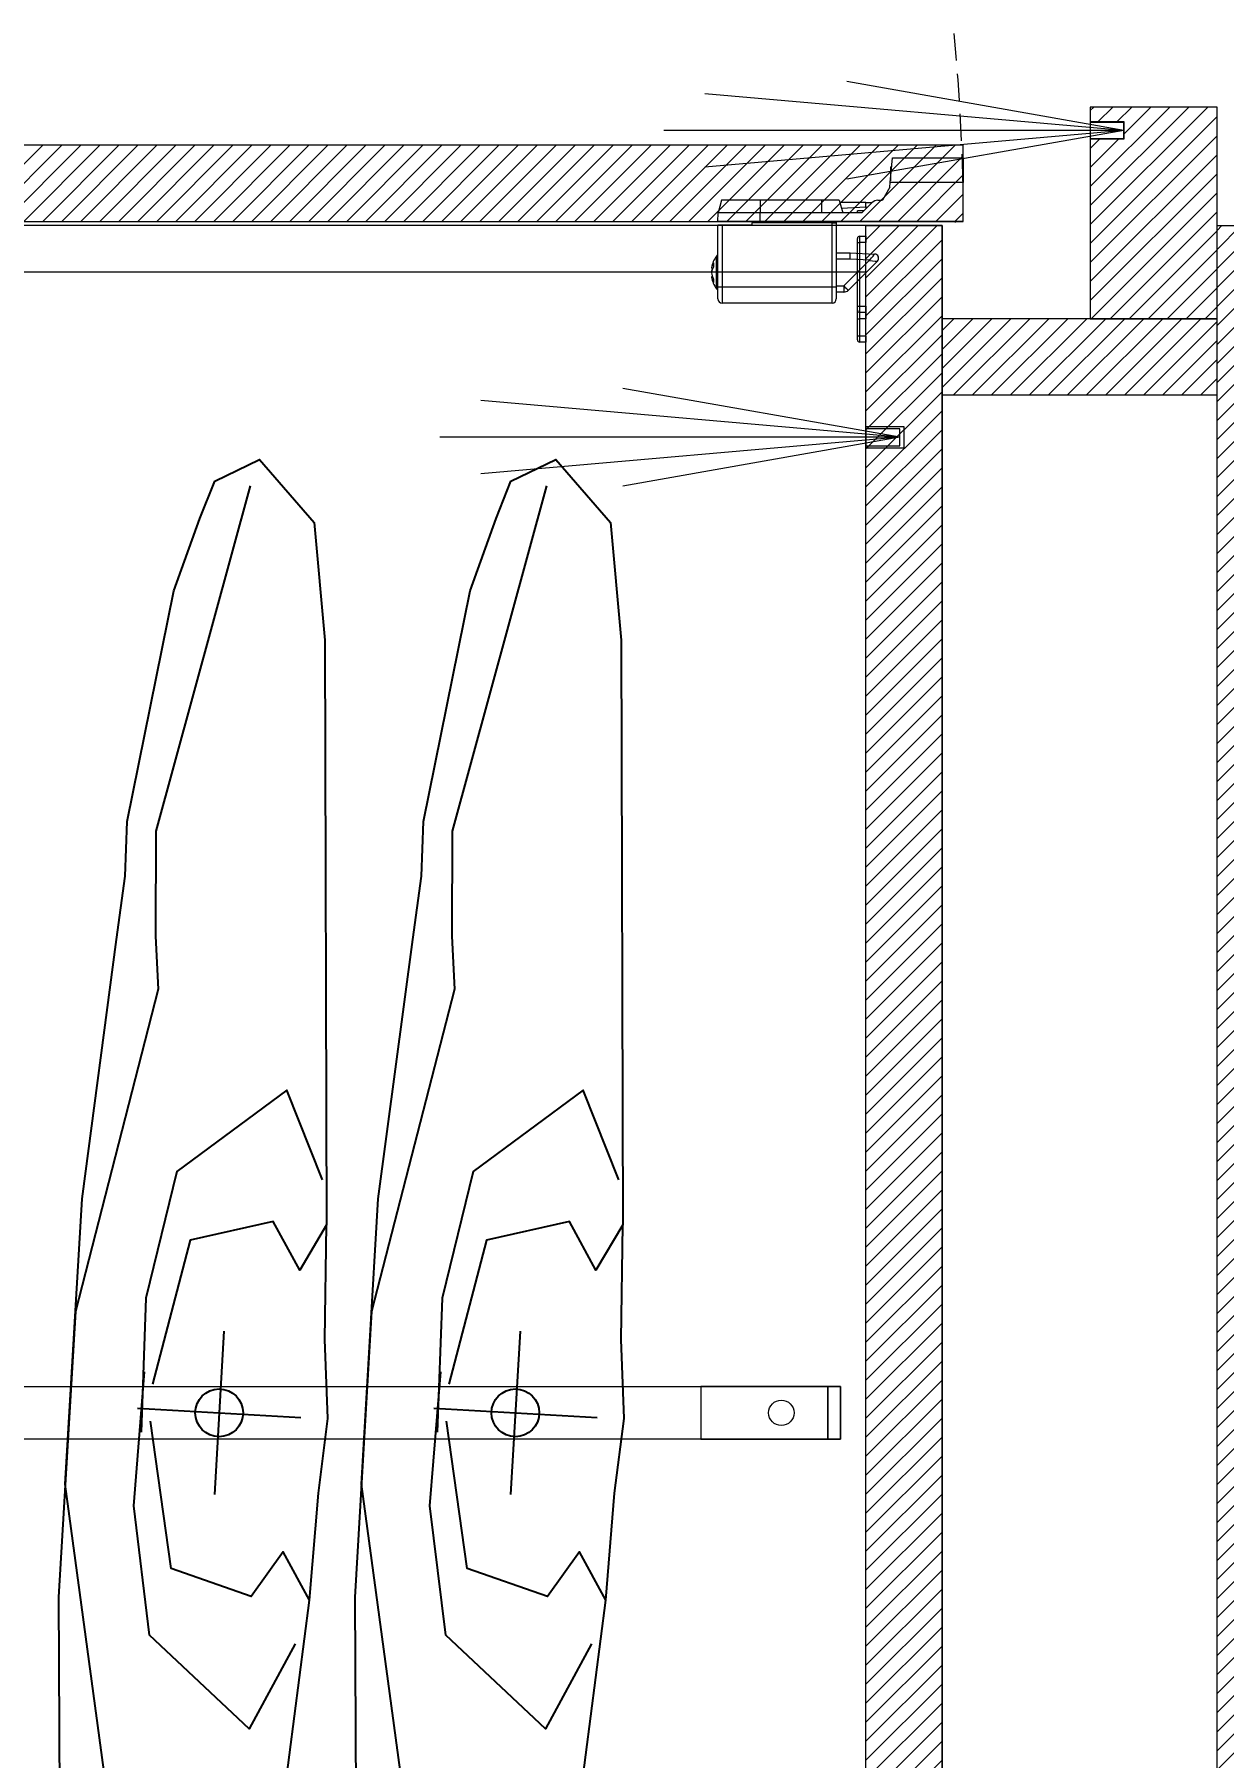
# Model space of a CAD drawing. Header units: millimetres. Extents: x -853320 to 19484, y -510814 to 9708.
# Drawn here: x 3951.4 to 4232.4, y 3383.9 to 3791 of the extents above; entities that cross this region are included whole.
import ezdxf
from ezdxf import colors
from ezdxf.entities.mleader import LeaderData, LeaderLine
from ezdxf.math import Vec2, Vec3

# ---------------------------------------------------------------- set-up
doc = ezdxf.new("R2010")
doc.units = ezdxf.units.MM
doc.linetypes.add('NASCOSTA', pattern=[9.525, 6.35, -3.175])
for name, color, linetype, lineweight in [('F_ARREDI', 7, 'Continuous', 5), ('F_ELETTRODOMESTICI', 40, 'Continuous', 5), ('F_FERRAMENTA', 253, 'Continuous', 5), ('F_MULTI laminato OPACO', 1, 'Continuous', 5), ('F_Proiezioni', 253, 'NASCOSTA', 9), ('F_STRIP-LED', 2, 'Continuous', 5)]:
    doc.layers.add(name, color=color, linetype=linetype, lineweight=lineweight)
doc.layers.add('VESTIARIO - clothing', color=185, linetype='Continuous')
doc.styles.add('DANZI-DIDASCALIE', font='Yu Gothic UI Light.ttf', dxfattribs={"height": 30})

# ---------------------------------------------------------------- blocks, each defined once
blk = doc.blocks.new('_Dot')
at = {"color": 0, "linetype": 'ByBlock', "lineweight": -2}
blk.add_line((-0.5, 0), (-1, 0), dxfattribs=at)
at = {"color": 0, "linetype": 'ByBlock', "const_width": 0.5}
blk.add_lwpolyline([(-0.25, 0, 1), (0.25, 0, 1)], format="xyb", close=True, dxfattribs=at)
blk = doc.blocks.new('ARMADIO_camera master_sol.C_pianta')
at = {"layer": 'F_MULTI laminato OPACO', "transparency": 33554508}
h = blk.add_hatch(dxfattribs=at)
h.set_pattern_fill('ANSI31', color=256)
h.set_pattern_definition([(45, (1485, 0), (-2.24506403, 2.24506403), [])])
h.paths.add_polyline_path([(719341.42, 531638.1), (719323.42, 531638.1), (719323.42, 531056.1), (719341.42, 531056.1)])
h = blk.add_hatch(dxfattribs=at)
h.set_pattern_fill('ANSI31', color=256)
h.set_pattern_definition([(45, (1898, 0), (-2.24506403, 2.24506403), [])])
h.paths.add_polyline_path([(719424.42, 531638.1), (719406.42, 531638.1), (719406.42, 531056.1), (719424.42, 531056.1)])
h = blk.add_hatch(dxfattribs=at)
h.set_pattern_fill('ANSI31', color=256)
h.set_pattern_definition([(45, (1001, 0), (-2.24506403, 2.24506403), [])])
h.paths.add_polyline_path([(719406.42, 531078.1), (719406.42, 531096.1), (719341.42, 531096.1), (719341.42, 531078.1)])
h = blk.add_hatch(dxfattribs=at)
h.set_pattern_fill('ANSI31', color=5)
h.set_pattern_definition([(45, (-135, 10), (-2.24506403, 2.24506403), [])])
h.paths.add_polyline_path([(719363.42, 531035.6), (719371.42, 531035.6), (719371.42, 531078.1), (719341.42, 531078.1), (719341.42, 531028.1), (719371.42, 531028.1), (719371.42, 531031.6), (719363.42, 531031.6)])
h = blk.add_hatch(dxfattribs=at)
h.set_pattern_fill('ANSI31', color=6)
h.paths.add_polyline_path([(719851.42, 531037.1), (719851.42, 531055.1), (719401.42, 531055.1), (719401.42, 531037.1)])
at = {"layer": 'F_FERRAMENTA'}
for p, q in [((719424.42, 531083.6), (719425.92, 531083.6)), ((719424.42, 531082.1), (719424.42, 531083.6)), ((719425.92, 531082.1), (719424.42, 531082.1)), ((719424.42, 531082.1), (719424.42, 531078.1)), ((719425.92, 531082.1), (719425.92, 531083.6)), ((719425.92, 531078.1), (719425.92, 531082.1)), ((719426.42, 531082.1), (719425.92, 531082.1)), ((719426.42, 531083.1), (719426.42, 531082.1)), ((719426.42, 531082.1), (719426.42, 531078.1)), ((719424.42, 531078.1), (719425.92, 531078.1)), ((719424.42, 531076.6), (719424.42, 531078.1)), ((719425.92, 531076.6), (719425.92, 531078.1)), ((719426.42, 531078.1), (719425.92, 531078.1)), ((719426.42, 531078.1), (719426.42, 531076.1)), ((719424.42, 531076.6), (719425.92, 531076.6)), ((719424.42, 531075.1), (719424.42, 531076.6)), ((719425.92, 531075.1), (719424.42, 531075.1)), ((719424.42, 531075.1), (719424.42, 531060.1)), ((719425.92, 531075.1), (719425.92, 531076.6)), ((719425.92, 531060.1), (719425.92, 531075.1)), ((719426.42, 531075.1), (719425.92, 531075.1)), ((719426.42, 531076.1), (719426.42, 531075.1)), ((719426.42, 531075.1), (719426.42, 531060.1)), ((719431.42, 531070.53), (719431.42, 531073.4)), ((719432.42, 531074.4), (719432.42, 531070.57)), ((719432.42, 531074.4), (719458.42, 531074.4)), ((719458.42, 531070.57), (719458.42, 531074.4)), ((719459.42, 531073.4), (719459.42, 531070.53)), ((719421.72, 531064.5), (719428.57, 531071.36)), ((719429.63, 531070.35), (719423.57, 531064.29)), ((719429.63, 531070.35), (719429.63, 531071.8)), ((719429.63, 531071.8), (719431.42, 531071.8)), ((719431.42, 531070.35), (719429.63, 531070.35)), ((719431.42, 531055.4), (719431.42, 531070.53)), ((719432.42, 531070.57), (719432.42, 531055.4)), ((719458.42, 531070.57), (719432.42, 531070.57)), ((719458.42, 531055.9), (719458.42, 531070.57)), ((719459.47, 531071.15), (719459.42, 531071.15)), ((719459.42, 531070.53), (719459.42, 531055.9)), ((719459.47, 531071.15), (719459.47, 531070.15)), ((719459.47, 531070.15), (719459.47, 531063.15)), ((719459.76, 531071), (719459.76, 531070.04)), ((719459.76, 531070.04), (719459.76, 531063.29)), ((719460.6, 531066.19), (719460.94, 531066.11)), ((719460.7, 531068.12), (719460.94, 531068.18)), ((719460.91, 531067.08), (719460.94, 531067.08)), ((719460.94, 531067.08), (719460.93, 531067.15)), ((719428.12, 531062.5), (719422.37, 531062.8)), ((719423.57, 531064.29), (719428.16, 531064.05)), ((719431.42, 531062.5), (719428.12, 531062.5)), ((719428.16, 531064.05), (719431.42, 531064.05)), ((719459.42, 531063.15), (719459.47, 531063.15)), ((719424.42, 531060.1), (719425.92, 531060.1)), ((719424.42, 531058.6), (719424.42, 531060.1)), ((719425.92, 531058.6), (719424.42, 531058.6)), ((719425.92, 531058.6), (719425.92, 531060.1)), ((719426.42, 531060.1), (719425.92, 531060.1)), ((719426.42, 531060.1), (719426.42, 531059.1)), ((719401.42, 531055.1), (719403.17, 531055.19)), ((719401.42, 531055.1), (719449.42, 531055.1)), ((719401.42, 531055.1), (719401.42, 531045.89)), ((719425.42, 531053.1), (719423.01, 531050.68)), ((719424.92, 531052.6), (719426.41, 531052.6)), ((719425.42, 531053.1), (719434.92, 531053.1)), ((719426.41, 531053.1), (719426.41, 531052.6)), ((719430.73, 531050.1), (719429.92, 531053.1)), ((719432.42, 531055.4), (719431.42, 531055.4)), ((719431.42, 531055.1), (719431.42, 531055.4)), ((719432.42, 531055.4), (719451.42, 531055.4)), ((719433.42, 531055.4), (719433.42, 531055.1)), ((719434.92, 531053.1), (719449.42, 531053.1)), ((719434.92, 531050.1), (719434.92, 531053.1)), ((719443.42, 531055.4), (719443.42, 531055.1)), ((719448.42, 531055.1), (719448.42, 531055.4)), ((719449.42, 531055.1), (719449.42, 531053.1)), ((719449.42, 531055.1), (719459.42, 531055.1)), ((719449.42, 531053.1), (719459.35, 531053.1)), ((719449.42, 531050.1), (719449.42, 531053.1)), ((719451.42, 531055.4), (719451.42, 531055.9)), ((719458.42, 531055.9), (719451.42, 531055.9)), ((719459.42, 531055.9), (719458.42, 531055.9)), ((719458.55, 531050.1), (719459.35, 531053.1)), ((719459.42, 531055.1), (719459.35, 531053.1)), ((719418.75, 531047.01), (719420.54, 531050.1)), ((719421.59, 531050.1), (719420.54, 531050.1)), ((719424.44, 531050.6), (719422.92, 531050.6)), ((719424.42, 531051.73), (719424.04, 531051.71)), ((719424.39, 531052.06), (719424.42, 531051.73)), ((719424.42, 531051.73), (719430.21, 531052.04)), ((719424.42, 531051.73), (719424.44, 531050.6)), ((719424.44, 531050.6), (719430.59, 531050.6)), ((719430.73, 531050.1), (719434.92, 531050.1)), ((719434.92, 531050.1), (719449.42, 531050.1)), ((719449.42, 531050.1), (719458.55, 531050.1)), ((719401.42, 531045.89), (719418.66, 531045.89)), ((719401.42, 531040.1), (719401.42, 531045.89)), ((719418.66, 531045.89), (719418.15, 531040.1)), ((719418.62, 531042.45), (719418.62, 531045.5)), ((719418.75, 531047.01), (719418.66, 531045.89)), ((719418.15, 531040.1), (719401.42, 531040.1))]:
    blk.add_line(p, q, dxfattribs=at)
for points in [[(719430.42, 531330.35), (719463.42, 531330.35), (719463.42, 531342.85), (719430.42, 531342.85)], [(719430.42, 531342.85), (719433.42, 531342.85), (719433.42, 531330.35), (719430.42, 531330.35)], [(719433.42, 531342.85), (719827.42, 531342.85), (719827.42, 531330.35), (719433.42, 531330.35)]]:
    blk.add_lwpolyline(points, close=True, dxfattribs=at)
blk.add_circle((719444.42, 531336.6), 3, dxfattribs=at)
for centre, radius, start, end in [((719425.92, 531083.1), 0.5, 0, 90), ((719425.92, 531076.1), 0.5, 0, 90), ((719432.42, 531073.4), 1, 90, 180), ((719458.42, 531073.4), 1, 0, 90), ((719429.63, 531070.3), 1.5, 90, 135), ((719419.96, 531061.19), 13.33, 43.4606, 49.7397), ((719432.17, 531064.81), 5.77, 87.5213, 97.474), ((719458.67, 531064.81), 5.77, 82.526, 92.4787), ((719459.47, 531070.79), 0.36, 36.3584, 90), ((719454.52, 531067.15), 6.5, 9.826, 36.3584), ((719457.39, 531067.64), 3.59, 8.7209, 32.3082), ((719457.65, 531069.13), 2.81, 351.2697, 8.7303), ((719456.53, 531066.53), 4.46, 8.804, 29.1786), ((719454.52, 531067.15), 6.5, 323.6416, 350.174), ((719457.26, 531067.87), 3.74, 327.8829, 349.8782), ((719458.14, 531066.61), 2.85, 323.5262, 349.9156), ((719456.84, 531065.4), 3.61, 352.3056, 7.6944), ((719456.75, 531067.71), 4.24, 338.7037, 351.4823), ((719422.42, 531063.8), 1, 135, 267), ((719422.43, 531063.8), 1, 135.2041, 266.8433), ((719459.47, 531063.51), 0.36, 270, 323.6416), ((719425.92, 531059.1), 0.5, 270, 0), ((719403.24, 531053.89), 1.3, 68.1276, 93), ((719421.59, 531052.1), 2, 270, 315), ((719418.27, 531042.45), 0.35, 278.5759, 0)]:
    blk.add_arc(centre, radius, start, end, dxfattribs=at)
for centre, major_axis, ratio, start_param, end_param in [((719423.57, 531064.24), (-1.85, 0.27), 0.03046, 4.716764, 6.260381), ((719423.57, 531064.24), (1.2, 1.44), 0.019707, 1.54715, 3.090766), ((719422.9, 531064.27), (0.53, 1.47), 0.001231, 3.076393, 3.141962), ((719428.16, 531064), (0.04, 1.5), 0.001006, 1.53238, 3.141593)]:
    blk.add_ellipse(centre, major_axis=major_axis, ratio=ratio, start_param=start_param, end_param=end_param, dxfattribs=at)
at = {"layer": 'F_MULTI laminato OPACO'}
for points in [[(719323.42, 531636.1), (719341.42, 531636.1), (719341.42, 531056.1), (719323.42, 531056.1)], [(719836.42, 531636.1), (719406.42, 531636.1), (719406.42, 531056.1), (719836.42, 531056.1)], [(719406.42, 531636.1), (719424.42, 531636.1), (719424.42, 531056.1), (719406.42, 531056.1)], [(719836.42, 531615.1), (719424.42, 531615.1), (719424.42, 531067.1), (719836.42, 531067.1)], [(719415.42, 531108.6), (719415.42, 531103.6), (719424.42, 531103.6), (719424.42, 531108.6)], [(719406.42, 531078.1), (719406.42, 531096.1), (719341.42, 531096.1), (719341.42, 531078.1)]]:
    blk.add_lwpolyline(points, close=True, dxfattribs=at)
at = {"layer": 'F_MULTI laminato OPACO', "color": 5}
for points in [[(719341.42, 531028.1), (719371.42, 531028.1), (719371.42, 531078.1), (719341.42, 531078.1)], [(719363.42, 531035.6), (719363.42, 531031.6), (719371.42, 531031.6), (719371.42, 531035.6)]]:
    blk.add_lwpolyline(points, close=True, dxfattribs=at)
at = {"layer": 'F_MULTI laminato OPACO', "color": 6}
blk.add_lwpolyline([(719851.42, 531037.1), (719851.42, 531055.1), (719401.42, 531055.1), (719401.42, 531037.1)], close=True, dxfattribs=at)
at = {"layer": 'F_Proiezioni'}
blk.add_lwpolyline([(719851.42, 531055.1), (719851.42, 530605.1, -0.414214), (719401.42, 531055.1)], format="xyb", dxfattribs=at)
at = {"layer": 'F_STRIP-LED'}
for p, q in [((719416.42, 531106.1), (719481.83, 531117.63)), ((719416.42, 531106.1), (719515.41, 531114.76)), ((719416.42, 531106.1), (719525.1, 531106.1)), ((719416.42, 531106.1), (719515.41, 531097.44)), ((719416.42, 531106.1), (719481.83, 531094.56)), ((719363.52, 531033.6), (719428.93, 531045.13)), ((719363.52, 531033.6), (719462.51, 531042.26)), ((719363.52, 531033.6), (719472.2, 531033.6)), ((719363.52, 531033.6), (719462.51, 531024.94)), ((719363.52, 531033.6), (719428.93, 531022.06))]:
    blk.add_line(p, q, dxfattribs=at)
for points in [[(719416.42, 531108.1), (719416.42, 531104.1), (719424.42, 531104.1), (719424.42, 531108.1)], [(719363.52, 531035.5), (719363.52, 531031.7), (719371.42, 531031.7), (719371.42, 531035.5)]]:
    blk.add_lwpolyline(points, close=True, dxfattribs=at)
at = {"layer": 'VESTIARIO - clothing', "color": 3}
for p, q in [((719506.13, 531317.3), (719508.39, 531355.89)), ((719576.13, 531317.3), (719578.39, 531355.89)), ((719526.55, 531335.46), (719487.96, 531337.73)), ((719596.55, 531335.46), (719557.96, 531337.73))]:
    blk.add_line(p, q, dxfattribs=at)
for points in [[(719499.93, 531117.57), (719522.23, 531199.15), (719522.3, 531224), (719521.65, 531236.47), (719541.22, 531312.67), (719545.18, 531380.12), (719544.91, 531442.71), (719545.67, 531457.12), (719545.03, 531469.9), (719537.82, 531526.27), (719532.79, 531543.82), (719525.52, 531561.34), (719510.7, 531557.39), (719506.52, 531545.36), (719503.62, 531517.91), (719485.89, 531380.83), (719492.14, 531369.42), (719499.67, 531380.02), (719518.63, 531373.39), (719523.5, 531338.57)], [(719569.93, 531117.57), (719592.23, 531199.15), (719592.3, 531224), (719591.65, 531236.47), (719611.22, 531312.67), (719615.18, 531380.12), (719614.91, 531442.71), (719615.67, 531457.12), (719615.03, 531469.9), (719607.82, 531526.27), (719602.79, 531543.82), (719595.52, 531561.34), (719580.7, 531557.39), (719576.52, 531545.36), (719573.62, 531517.91), (719555.89, 531380.83), (719562.14, 531369.42), (719569.67, 531380.02), (719588.63, 531373.39), (719593.5, 531338.57)], [(719531.06, 531543.36), (719538.03, 531468.43), (719535.2, 531443.73), (719533.1, 531431.43), (719543.61, 531353.46), (719539.65, 531286.02), (719531.52, 531224.77), (719529.43, 531209.83), (719529, 531196.86), (719517.93, 531142.42), (719511.83, 531125.31), (719508.3, 531116.48), (719497.72, 531111.34), (719484.78, 531126.26), (719482.26, 531154.03), (719481.89, 531292.17), (719488.23, 531302.85), (719494.47, 531291.43), (719514.08, 531295.8), (719522.99, 531329.81)], [(719601.06, 531543.36), (719608.03, 531468.43), (719605.2, 531443.73), (719603.1, 531431.43), (719613.61, 531353.46), (719609.65, 531286.02), (719601.52, 531224.77), (719599.43, 531209.83), (719599, 531196.86), (719587.93, 531142.42), (719581.83, 531125.31), (719578.3, 531116.48), (719567.72, 531111.34), (719554.78, 531126.26), (719552.26, 531154.03), (719551.89, 531292.17), (719558.23, 531302.85), (719564.47, 531291.43), (719584.08, 531295.8), (719592.99, 531329.81)], [(719489.27, 531391.18), (719500.13, 531411.26), (719523.71, 531389.16), (719527.44, 531358.55), (719524.88, 531326.94)], [(719559.27, 531391.18), (719570.13, 531411.26), (719593.71, 531389.16), (719597.44, 531358.55), (719594.88, 531326.94)], [(719485.89, 531380.83), (719483.8, 531355.59), (719481.57, 531337.97), (719482.27, 531319.25), (719481.89, 531292.17)], [(719555.89, 531380.83), (719553.8, 531355.59), (719551.57, 531337.97), (719552.27, 531319.25), (719551.89, 531292.17)], [(719482.84, 531281.57), (719491.27, 531260.35), (719517.27, 531279.55), (719524.56, 531309.5), (719525.72, 531341.2)], [(719552.84, 531281.57), (719561.27, 531260.35), (719587.27, 531279.55), (719594.56, 531309.5), (719595.72, 531341.2)]]:
    blk.add_lwpolyline(points, dxfattribs=at)
for centre in [(719507.26, 531336.6), (719577.26, 531336.6)]:
    blk.add_circle(centre, 5.64, dxfattribs=at)
blk = doc.blocks.new('BAGNO-LAVANDERIA_pianta_sol.B')
at = {"layer": 'F_ELETTRODOMESTICI', "color": 5, "ltscale": 5}
ml = blk.add_multileader_mtext('Standard', dxfattribs=at)
ml.set_content('{\\fYu Gothic UI Light|b0|i0|c128|p34;BASAMENTO c/cassetto} ditta MIELE art.WTS 610', color=5, style='DANZI-DIDASCALIE')
ml.set_leader_properties(color=256, linetype='ByLayer', lineweight=-1)
ml.set_arrow_properties(name='DOT')
ml.build(insert=Vec2(0, 0))
ml.multileader.update_dxf_attribs({"arrow_head_size": 5, "scale": 5})
ctx = ml.context
ctx.base_point, ctx.scale, ctx.char_height, ctx.arrow_head_size, ctx.landing_gap_size, ctx.plane_origin, ctx.plane_x_axis, ctx.plane_y_axis = Vec3(865728.96, 518190.64), 5, 25, 5, 10, Vec3(865691.99, 518253.27), Vec3(0, -1), Vec3(1, 0)
notes = []
notes.append((ctx, [(0, (0, 0, 0), (0, 0), (1, 0), 1, [])]))
ctx.mtext.insert, ctx.mtext.text_direction, ctx.mtext.rotation, ctx.mtext.width, ctx.mtext.flow_direction = Vec3(865741.68, 518180.64), Vec3(0, -1), 4.712389, 471.5743, 5
ml = blk.add_multileader_mtext('Standard', dxfattribs=at)
ml.set_content('{\\fYu Gothic UI Light|b0|i0|c128|p34;LAVASCIUGA} ditta MIELE art.WTD165 WPM 8/5kg', color=5, style='DANZI-DIDASCALIE')
ml.set_leader_properties(color=256, linetype='ByLayer', lineweight=-1)
ml.set_arrow_properties(name='DOT')
ml.build(insert=Vec2(0, 0))
ml.multileader.update_dxf_attribs({"arrow_head_size": 5, "scale": 5})
ctx = ml.context
ctx.base_point, ctx.scale, ctx.char_height, ctx.arrow_head_size, ctx.landing_gap_size, ctx.plane_origin, ctx.plane_x_axis, ctx.plane_y_axis = Vec3(865852.82, 518185.28), 5, 25, 5, 10, Vec3(865819.83, 518247.92), Vec3(0, -1), Vec3(1, 0)
notes.append((ctx, [(0, (0, 0, 0), (0, 0), (1, 0), 1, [])]))
ctx.mtext.insert, ctx.mtext.text_direction, ctx.mtext.rotation, ctx.mtext.width, ctx.mtext.flow_direction = Vec3(865869.52, 518175.28), Vec3(0, -1), 4.712389, 377.0167, 5
for ctx, leaders in notes:
    for number, flags, end, landing, length, lines in leaders:
        leader = LeaderData()
        leader.index, (leader.has_last_leader_line, leader.has_dogleg_vector, leader.attachment_direction) = number, flags
        leader.last_leader_point, leader.dogleg_vector, leader.dogleg_length = Vec3(end), Vec3(landing), length
        for number, points, colour, breaks in lines:
            line = LeaderLine()
            line.index, line.vertices, line.color, line.breaks = number, Vec3.list(points), colors.encode_raw_color(colour), breaks
            leader.lines.append(line)
        ctx.leaders.append(leader)

msp = doc.modelspace()

# ---------------------------------------------------------------- block references
at = {"layer": 'F_ARREDI', "color": 2, "lineweight": 5}
msp.add_blockref('BAGNO-LAVANDERIA_pianta_sol.B', (-853319.899, -510814.178), dxfattribs=at)
at = {"layer": 'F_ARREDI', "color": 2, "lineweight": 5, "rotation": 180}
msp.add_blockref('ARMADIO_camera master_sol.C_pianta', (723572.288, 534801.91), dxfattribs=at)

doc.saveas('drawing.dxf')
